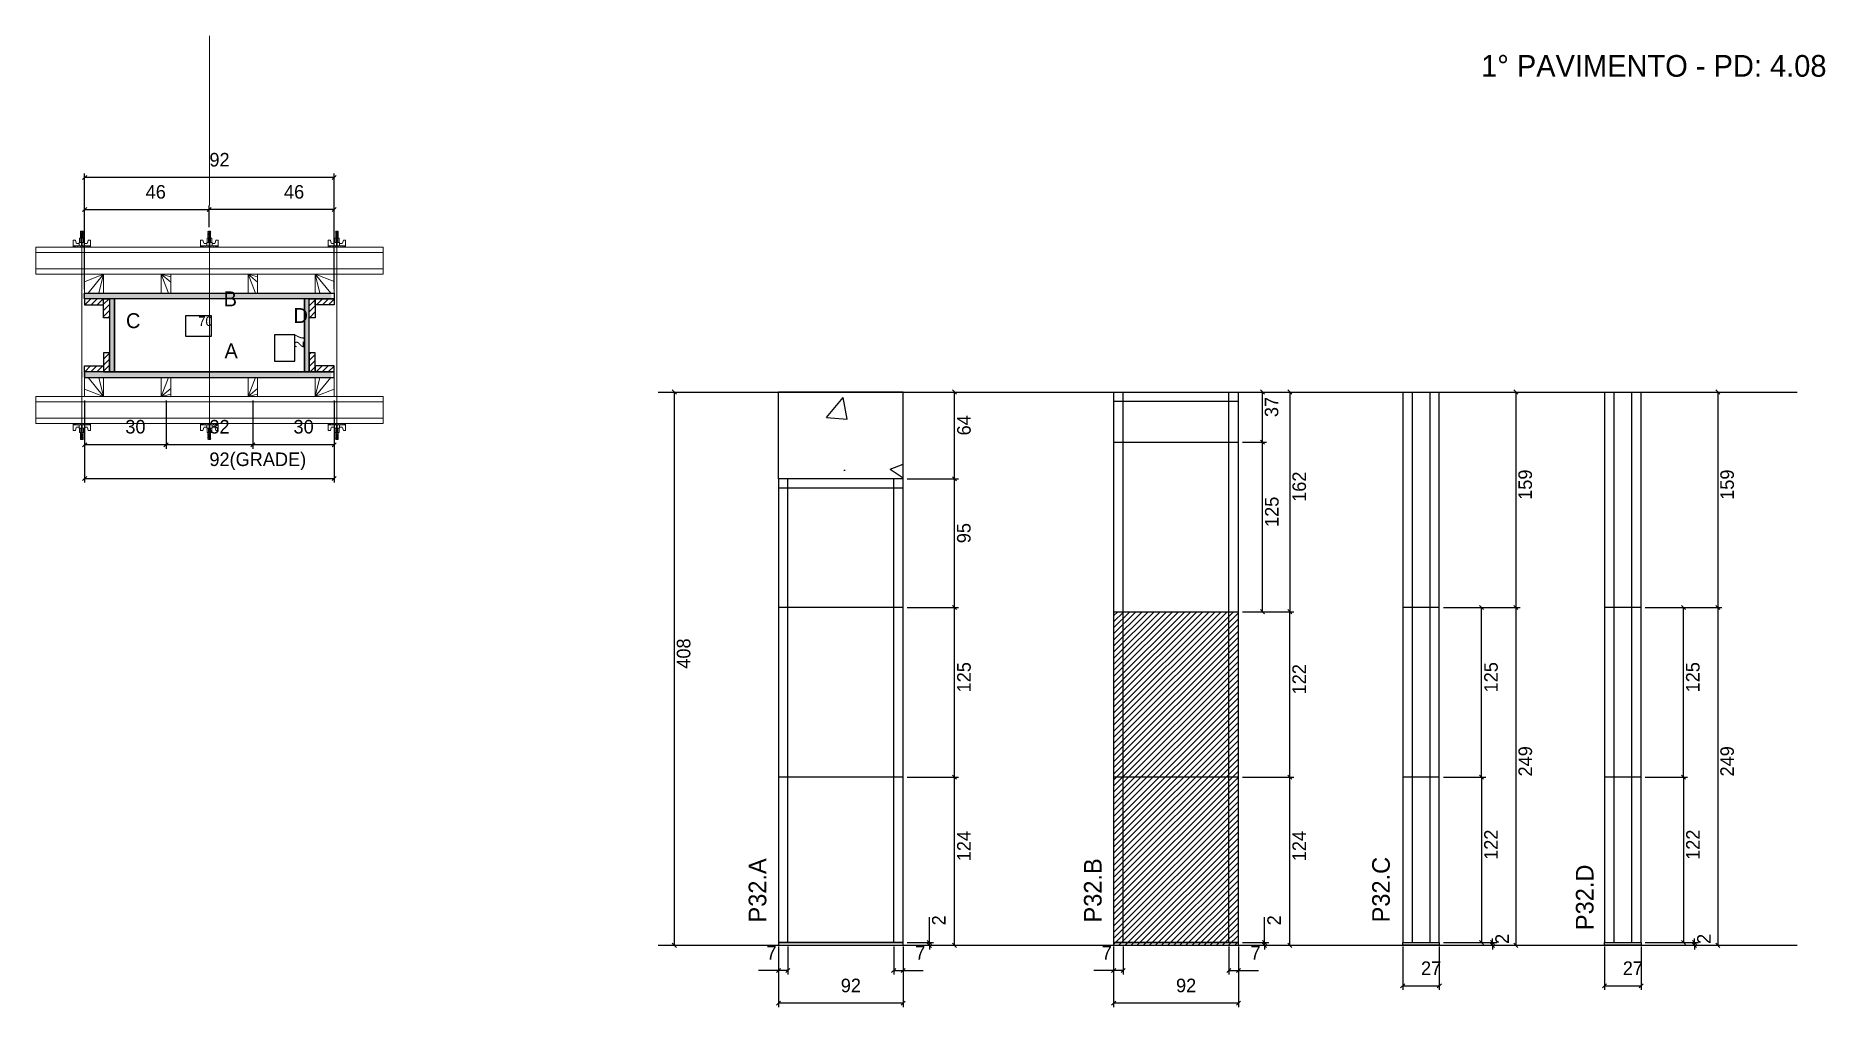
# Model space of a CAD drawing. Header units: metres. Extents: x 6270 to 7590, y 5169 to 5885.
import ezdxf

# ---------------------------------------------------------------- set-up
doc = ezdxf.new("R2010")
doc.units = ezdxf.units.M
for name, color, linetype in [('CHAPA', 7, 'Continuous'), ('COTA', 7, 'Continuous'), ('Hachura', 7, 'Continuous'), ('Madeira', 7, 'Continuous'), ('NOMENCLATURA', 7, 'Continuous'), ('Nível', 7, 'Continuous'), ('Painéis', 7, 'Continuous'), ('Perfil Metálico', 7, 'Continuous'), ('SARR_2.2x7', 7, 'Continuous'), ('SARRAFO', 7, 'Continuous'), ('Texto Seção', 7, 'Continuous'), ('TEXTO_GERAL', 7, 'Continuous')]:
    doc.layers.add(name, color=color, linetype=linetype)

msp = doc.modelspace()

# ---------------------------------------------------------------- hatches: boundary and pattern name
at = {"layer": 'COTA'}
h = msp.add_hatch(dxfattribs=at)
h.set_pattern_fill('AR-CONC')
h.paths.add_polyline_path([(6817.7, 5558.4), (6909.7, 5558.4), (6909.7, 5622.4), (6817.7, 5622.4), (6817.7, 5558.4)])
at = {"layer": 'Hachura'}
h = msp.add_hatch(color=7, dxfattribs=at)
h.dxf.hatch_style = 1
h.paths.add_polyline_path([(6304.2, 5691.2), (6304.2, 5695.2), (6488.2, 5695.2), (6488.2, 5691.2), (6304.2, 5691.2)])
h = msp.add_hatch(dxfattribs=at)
h.set_pattern_fill('ANSI31')
h.paths.add_polyline_path([(6320.2, 5691.2), (6320.2, 5686.8), (6306.2, 5686.8), (6306.2, 5691.2), (6320.2, 5691.2)])
h = msp.add_hatch(dxfattribs=at)
h.set_pattern_fill('ANSI31')
h.paths.add_polyline_path([(6324.6, 5691.2), (6320.2, 5691.2), (6320.2, 5677.2), (6324.6, 5677.2), (6324.6, 5691.2)])
h = msp.add_hatch(color=7, dxfattribs=at)
h.dxf.hatch_style = 1
h.paths.add_polyline_path([(6328.2, 5691.2), (6324.6, 5691.2), (6324.6, 5637.2), (6328.2, 5637.2), (6328.2, 5691.2)])
h = msp.add_hatch(color=7, dxfattribs=at)
h.dxf.hatch_style = 1
h.paths.add_polyline_path([(6328.2, 5691.2), (6324.6, 5691.2), (6324.6, 5637.2), (6328.2, 5637.2), (6328.2, 5691.2)])
h = msp.add_hatch(color=7, dxfattribs=at)
h.dxf.hatch_style = 1
h.paths.add_polyline_path([(6471.8, 5691.2), (6468.2, 5691.2), (6468.2, 5637.2), (6471.8, 5637.2), (6471.8, 5691.2)])
h = msp.add_hatch(color=7, dxfattribs=at)
h.dxf.hatch_style = 1
h.paths.add_polyline_path([(6471.8, 5691.2), (6468.2, 5691.2), (6468.2, 5637.2), (6471.8, 5637.2), (6471.8, 5691.2)])
h = msp.add_hatch(dxfattribs=at)
h.set_pattern_fill('ANSI31')
h.paths.add_polyline_path([(6476.2, 5691.2), (6471.8, 5691.2), (6471.8, 5677.2), (6476.2, 5677.2), (6476.2, 5691.2)])
h = msp.add_hatch(dxfattribs=at)
h.set_pattern_fill('ANSI31')
h.paths.add_polyline_path([(6476.2, 5691.2), (6476.2, 5686.8), (6490.2, 5686.8), (6490.2, 5691.2), (6476.2, 5691.2)])
h = msp.add_hatch(dxfattribs=at)
h.set_pattern_fill('ANSI31')
h.paths.add_polyline_path([(6324.6, 5637.2), (6320.2, 5637.2), (6320.2, 5651.2), (6324.6, 5651.2), (6324.6, 5637.2)])
h = msp.add_hatch(dxfattribs=at)
h.set_pattern_fill('ANSI31')
h.paths.add_polyline_path([(6476.2, 5637.2), (6471.8, 5637.2), (6471.8, 5651.2), (6476.2, 5651.2), (6476.2, 5637.2)])
h = msp.add_hatch(color=7, dxfattribs=at)
h.dxf.hatch_style = 1
h.paths.add_polyline_path([(6304.2, 5637.2), (6304.2, 5633.2), (6488.2, 5633.2), (6488.2, 5637.2), (6304.2, 5637.2)])
h = msp.add_hatch(dxfattribs=at)
h.set_pattern_fill('ANSI31')
h.paths.add_polyline_path([(6320.2, 5637.2), (6320.2, 5641.6), (6306.2, 5641.6), (6306.2, 5637.2), (6320.2, 5637.2)])
h = msp.add_hatch(dxfattribs=at)
h.set_pattern_fill('ANSI31')
h.paths.add_polyline_path([(6476.2, 5637.2), (6476.2, 5641.6), (6490.2, 5641.6), (6490.2, 5637.2), (6476.2, 5637.2)])
h = msp.add_hatch(dxfattribs=at)
h.set_pattern_fill('ANSI31')
h.paths.add_polyline_path([(7156.9, 5214.4), (7156.9, 5460.4), (7064.9, 5460.4), (7064.9, 5214.4), (7156.9, 5214.4), (7156.9, 5214.4)])

# ---------------------------------------------------------------- linework, layer by layer
at = {"layer": 'CHAPA', "color": 1, "lineweight": 25}
for points in [[(6306.2, 5691.2), (6306.2, 5695.2), (6490.2, 5695.2), (6490.2, 5691.2)], [(6306.2, 5691.2), (6306.2, 5695.2), (6490.2, 5695.2), (6490.2, 5691.2)], [(6328.2, 5691.2), (6324.6, 5691.2), (6324.6, 5637.2), (6328.2, 5637.2)], [(6328.2, 5691.2), (6324.6, 5691.2), (6324.6, 5637.2), (6328.2, 5637.2)], [(6471.8, 5691.2), (6468.2, 5691.2), (6468.2, 5637.2), (6471.8, 5637.2)], [(6471.8, 5691.2), (6468.2, 5691.2), (6468.2, 5637.2), (6471.8, 5637.2)], [(6306.2, 5637.2), (6306.2, 5633.2), (6490.2, 5633.2), (6490.2, 5637.2)], [(6306.2, 5637.2), (6306.2, 5633.2), (6490.2, 5633.2), (6490.2, 5637.2)]]:
    msp.add_lwpolyline(points, close=True, dxfattribs=at)
at = {"layer": 'COTA', "color": 0, "lineweight": 25}
for p, q in [((6307.7, 5782.1), (6304.7, 5779.1)), ((6488.7, 5779.1), (6491.7, 5782.1)), ((6307.7, 5758.4), (6304.7, 5755.4)), ((6399.6, 5758.4), (6396.6, 5755.4)), ((6396.6, 5755.4), (6399.6, 5758.4)), ((6488.7, 5755.4), (6491.7, 5758.4)), ((6742.5, 5620.9), (6739.5, 5623.9)), ((6949.1, 5620.9), (6946.1, 5623.9)), ((7176.1, 5620.9), (7173.1, 5623.9)), ((7196.3, 5620.9), (7193.3, 5623.9)), ((7363, 5620.9), (7360, 5623.9)), ((7511.8, 5620.9), (7508.8, 5623.9)), ((6307.7, 5585), (6304.7, 5582)), ((6367.7, 5585), (6364.7, 5582)), ((6364.7, 5582), (6367.7, 5585)), ((6431.7, 5585), (6428.7, 5582)), ((6428.7, 5582), (6431.7, 5585)), ((6488.7, 5582), (6491.7, 5585)), ((7176.1, 5583.9), (7173.1, 5586.9)), ((7173.1, 5586.9), (7176.1, 5583.9)), ((6307.7, 5560.1), (6304.7, 5557.1)), ((6488.7, 5557.1), (6491.7, 5560.1)), ((6946.1, 5559.9), (6949.1, 5556.9)), ((6949.1, 5556.9), (6946.1, 5559.9)), ((6949.1, 5461.9), (6946.1, 5464.9)), ((6946.1, 5464.9), (6949.1, 5461.9)), ((7337.7, 5461.9), (7334.7, 5464.9)), ((7360, 5464.9), (7363, 5461.9)), ((7363, 5461.9), (7360, 5464.9)), ((7486.5, 5461.9), (7483.5, 5464.9)), ((7508.8, 5464.9), (7511.8, 5461.9)), ((7511.8, 5461.9), (7508.8, 5464.9)), ((7173.1, 5461.9), (7176.1, 5458.9)), ((7196.3, 5458.9), (7193.3, 5461.9)), ((7193.3, 5461.9), (7196.3, 5458.9)), ((6949.1, 5336.9), (6946.1, 5339.9)), ((6946.1, 5339.9), (6949.1, 5336.9)), ((7196.3, 5336.9), (7193.3, 5339.9)), ((7193.3, 5339.9), (7196.3, 5336.9)), ((7337.7, 5336.9), (7334.7, 5339.9)), ((7334.7, 5339.9), (7337.7, 5336.9)), ((7486.5, 5336.9), (7483.5, 5339.9)), ((7483.5, 5339.9), (7486.5, 5336.9)), ((6739.5, 5215.9), (6742.5, 5212.9)), ((6927.5, 5217.9), (6930.5, 5214.9)), ((6930.5, 5212.9), (6927.5, 5215.9)), ((6946.1, 5215.9), (6949.1, 5212.9)), ((7174.7, 5217.9), (7177.7, 5214.9)), ((7177.7, 5212.9), (7174.7, 5215.9)), ((7193.3, 5215.9), (7196.3, 5212.9)), ((7334.7, 5217.9), (7337.7, 5214.9)), ((7342.8, 5217.9), (7345.8, 5214.9)), ((7345.8, 5212.9), (7342.8, 5215.9)), ((7360, 5215.9), (7363, 5212.9)), ((7483.5, 5217.9), (7486.5, 5214.9)), ((7491.6, 5217.9), (7494.6, 5214.9)), ((7494.6, 5212.9), (7491.6, 5215.9)), ((7508.8, 5215.9), (7511.8, 5212.9)), ((6819.2, 5197.3), (6816.2, 5194.3)), ((6823.2, 5194.3), (6826.2, 5197.3)), ((6904.2, 5197.3), (6901.2, 5194.3)), ((6908.2, 5194.3), (6911.2, 5197.3)), ((7066.4, 5197.3), (7063.4, 5194.3)), ((7070.4, 5194.3), (7073.4, 5197.3)), ((7151.4, 5197.3), (7148.4, 5194.3)), ((7155.4, 5194.3), (7158.4, 5197.3)), ((7279.5, 5186), (7276.5, 5183)), ((7303.5, 5183), (7306.5, 5186)), ((7428.3, 5186), (7425.3, 5183)), ((7452.3, 5183), (7455.3, 5186)), ((6819.2, 5173.2), (6816.2, 5170.2)), ((6908.2, 5170.2), (6911.2, 5173.2)), ((7066.4, 5173.2), (7063.4, 5170.2)), ((7155.4, 5170.2), (7158.4, 5173.2))]:
    msp.add_line(p, q, dxfattribs=at)
at = {"layer": 'COTA', "color": 241, "lineweight": 25}
for p, q in [((6306.2, 5698.2), (6306.2, 5783.6)), ((6490.2, 5780.6), (6306.2, 5780.6)), ((6490.2, 5698.2), (6490.2, 5783.6)), ((6306.2, 5732.2), (6306.2, 5759.9)), ((6306.2, 5756.9), (6398.1, 5756.9)), ((6398.1, 5744), (6398.1, 5759.9)), ((6398.1, 5744), (6398.1, 5759.9)), ((6490.2, 5756.9), (6398.1, 5756.9)), ((6490.2, 5732.2), (6490.2, 5759.9)), ((6909.7, 5622.4), (6817.7, 5622.4)), ((6817.7, 5558.4), (6817.7, 5622.4)), ((6909.7, 5558.4), (6909.7, 5622.4)), ((6306.2, 5616.2), (6306.2, 5555.6)), ((6306.2, 5616.2), (6306.2, 5580.5)), ((6366.2, 5616.2), (6366.2, 5580.5)), ((6366.2, 5616.2), (6366.2, 5580.5)), ((6430.2, 5616.2), (6430.2, 5580.5)), ((6430.2, 5616.2), (6430.2, 5580.5)), ((6490.2, 5616.2), (6490.2, 5555.6)), ((6490.2, 5616.2), (6490.2, 5580.5)), ((6366.2, 5583.5), (6306.2, 5583.5)), ((6430.2, 5583.5), (6366.2, 5583.5)), ((6490.2, 5583.5), (6430.2, 5583.5)), ((6306.2, 5558.6), (6490.2, 5558.6))]:
    msp.add_line(p, q, dxfattribs=at)
at = {"layer": 'COTA', "color": 180, "lineweight": 25}
for p, q in [((6399.8, 5678.6), (6380.5, 5678.6)), ((6380.5, 5678.6), (6380.5, 5663.6)), ((6399.8, 5663.6), (6399.8, 5678.6)), ((6380.5, 5663.6), (6399.8, 5663.6)), ((6461.2, 5664.6), (6446.2, 5664.6)), ((6446.2, 5664.6), (6446.2, 5645.2)), ((6461.2, 5645.2), (6461.2, 5664.6)), ((6446.2, 5645.2), (6461.2, 5645.2))]:
    msp.add_line(p, q, dxfattribs=at)
at = {"layer": 'COTA', "color": 4, "lineweight": 25}
for p, q in [((6732.1, 5622.4), (6744, 5622.4)), ((6741, 5214.4), (6741, 5622.4)), ((6912.7, 5622.4), (6950.6, 5622.4)), ((6947.6, 5558.4), (6947.6, 5622.4)), ((7159.9, 5622.4), (7177.6, 5622.4)), ((7159.9, 5622.4), (7197.8, 5622.4)), ((7174.6, 5585.4), (7174.6, 5622.4)), ((7194.8, 5622.4), (7194.8, 5460.4)), ((7308, 5622.4), (7364.5, 5622.4)), ((7361.5, 5622.4), (7361.5, 5463.4)), ((7456.8, 5622.4), (7513.3, 5622.4)), ((7510.3, 5622.4), (7510.3, 5463.4)), ((7159.9, 5585.4), (7177.6, 5585.4)), ((7159.9, 5585.4), (7177.6, 5585.4)), ((7174.6, 5460.4), (7174.6, 5585.4)), ((6912.7, 5558.4), (6950.6, 5558.4)), ((6912.7, 5558.4), (6950.6, 5558.4)), ((6947.6, 5463.4), (6947.6, 5558.4)), ((6912.7, 5463.4), (6950.6, 5463.4)), ((6912.7, 5463.4), (6950.6, 5463.4)), ((6947.6, 5338.4), (6947.6, 5463.4)), ((7308, 5463.4), (7364.5, 5463.4)), ((7308, 5463.4), (7339.2, 5463.4)), ((7308, 5463.4), (7364.5, 5463.4)), ((7336.2, 5338.4), (7336.2, 5463.4)), ((7361.5, 5463.4), (7361.5, 5214.4)), ((7456.8, 5463.4), (7513.3, 5463.4)), ((7456.8, 5463.4), (7488, 5463.4)), ((7456.8, 5463.4), (7513.3, 5463.4)), ((7485, 5338.4), (7485, 5463.4)), ((7510.3, 5463.4), (7510.3, 5214.4)), ((7159.9, 5460.4), (7177.6, 5460.4)), ((7159.9, 5460.4), (7197.8, 5460.4)), ((7159.9, 5460.4), (7197.8, 5460.4)), ((7194.8, 5338.4), (7194.8, 5460.4)), ((6912.7, 5338.4), (6950.6, 5338.4)), ((6912.7, 5338.4), (6950.6, 5338.4)), ((6947.6, 5214.4), (6947.6, 5338.4)), ((7159.9, 5338.4), (7197.8, 5338.4)), ((7159.9, 5338.4), (7197.8, 5338.4)), ((7194.8, 5214.4), (7194.8, 5338.4)), ((7308, 5338.4), (7339.2, 5338.4)), ((7308, 5338.4), (7339.2, 5338.4)), ((7336.2, 5338.4), (7336.2, 5216.4)), ((7456.8, 5338.4), (7488, 5338.4)), ((7456.8, 5338.4), (7488, 5338.4)), ((7485, 5338.4), (7485, 5216.4)), ((6929, 5216.4), (6929, 5235.2)), ((7176.2, 5216.4), (7176.2, 5235.2)), ((6732.1, 5214.4), (6744, 5214.4)), ((6817.7, 5213.4), (6817.7, 5168.7)), ((6824.7, 5213.4), (6824.7, 5192.8)), ((6902.7, 5213.4), (6902.7, 5192.8)), ((6909.7, 5213.4), (6909.7, 5168.7)), ((6912.7, 5216.4), (6932, 5216.4)), ((6912.7, 5214.4), (6932, 5214.4)), ((6912.7, 5214.4), (6950.6, 5214.4)), ((6929, 5214.4), (6929, 5216.4)), ((6929, 5214.4), (6929, 5211.4)), ((7064.9, 5213.4), (7064.9, 5168.7)), ((7071.9, 5213.4), (7071.9, 5192.8)), ((7149.9, 5213.4), (7149.9, 5192.8)), ((7156.9, 5213.4), (7156.9, 5168.7)), ((7159.9, 5216.4), (7179.2, 5216.4)), ((7159.9, 5214.4), (7179.2, 5214.4)), ((7159.9, 5214.4), (7197.8, 5214.4)), ((7176.2, 5214.4), (7176.2, 5216.4)), ((7176.2, 5214.4), (7176.2, 5211.4)), ((7278, 5213.4), (7278, 5181.5)), ((7305, 5213.4), (7305, 5181.5)), ((7308, 5216.4), (7347.3, 5216.4)), ((7308, 5216.4), (7339.2, 5216.4)), ((7308, 5214.4), (7347.3, 5214.4)), ((7308, 5214.4), (7364.5, 5214.4)), ((7344.3, 5216.4), (7344.3, 5219.4)), ((7344.3, 5214.4), (7344.3, 5216.4)), ((7344.3, 5214.4), (7344.3, 5211.4)), ((7426.8, 5213.4), (7426.8, 5181.5)), ((7453.8, 5213.4), (7453.8, 5181.5)), ((7456.8, 5216.4), (7496.1, 5216.4)), ((7456.8, 5216.4), (7488, 5216.4)), ((7456.8, 5214.4), (7496.1, 5214.4)), ((7456.8, 5214.4), (7513.3, 5214.4)), ((7493.1, 5216.4), (7493.1, 5219.4)), ((7493.1, 5214.4), (7493.1, 5216.4)), ((7493.1, 5214.4), (7493.1, 5211.4)), ((6817.7, 5211.4), (6817.7, 5192.8)), ((6909.7, 5211.4), (6909.7, 5192.8)), ((7064.9, 5211.4), (7064.9, 5192.8)), ((7156.9, 5211.4), (7156.9, 5192.8)), ((6817.7, 5195.8), (6803, 5195.8)), ((6824.7, 5195.8), (6817.7, 5195.8)), ((6902.7, 5195.8), (6909.7, 5195.8)), ((6909.7, 5195.8), (6924.5, 5195.8)), ((7064.9, 5195.8), (7050.2, 5195.8)), ((7071.9, 5195.8), (7064.9, 5195.8)), ((7149.9, 5195.8), (7156.9, 5195.8)), ((7156.9, 5195.8), (7171.7, 5195.8)), ((7278, 5184.5), (7305, 5184.5)), ((7426.8, 5184.5), (7453.8, 5184.5)), ((6909.7, 5171.7), (6817.7, 5171.7)), ((7156.9, 5171.7), (7064.9, 5171.7))]:
    msp.add_line(p, q, dxfattribs=at)
at = {"layer": 'Hachura', "color": 0, "lineweight": 9}
for p, q in [((6305.2, 5738.9), (6303, 5740)), ((6303.1, 5740.7), (6303.5, 5741)), ((6303.1, 5740.3), (6303.1, 5740.7)), ((6305.1, 5740.7), (6303.1, 5740.7)), ((6303.1, 5740.3), (6305.1, 5739.4)), ((6303.1, 5740.3), (6305.1, 5739.4)), ((6303.1, 5740.2), (6305.2, 5739.2)), ((6303.1, 5739.2), (6303.1, 5739.8)), ((6305.1, 5738.8), (6303.1, 5739.8)), ((6303.5, 5741), (6304.8, 5741)), ((6305.1, 5740), (6303.8, 5740.7)), ((6305.2, 5740.1), (6304, 5740.7)), ((6304.6, 5740.7), (6305.2, 5740.3)), ((6305.1, 5740.7), (6304.8, 5741)), ((6304.8, 5740.7), (6305.1, 5740.5)), ((6305.1, 5740), (6305.1, 5739.4)), ((6399.2, 5738.9), (6397, 5740)), ((6397.1, 5740.7), (6397.5, 5741)), ((6397.1, 5740.3), (6397.1, 5740.7)), ((6399.1, 5740.7), (6397.1, 5740.7)), ((6397.1, 5740.3), (6399.1, 5739.4)), ((6397.1, 5740.3), (6399.1, 5739.4)), ((6397.1, 5740.2), (6399.2, 5739.2)), ((6397.1, 5739.2), (6397.1, 5739.8)), ((6399.1, 5738.8), (6397.1, 5739.8)), ((6397.5, 5741), (6398.8, 5741)), ((6399.1, 5740), (6397.8, 5740.7)), ((6399.2, 5740.1), (6398, 5740.7)), ((6398.6, 5740.7), (6399.2, 5740.3)), ((6399.1, 5740.7), (6398.8, 5741)), ((6398.8, 5740.7), (6399.1, 5740.5)), ((6399.1, 5740), (6399.1, 5739.4)), ((6491.8, 5740.7), (6491.1, 5740.3)), ((6493.3, 5740.2), (6491.1, 5739.2)), ((6491.2, 5740.1), (6492.3, 5740.7)), ((6491.2, 5738.9), (6493.3, 5740)), ((6491.3, 5740.7), (6491.6, 5741)), ((6491.5, 5740.7), (6491.3, 5740.5)), ((6491.3, 5740), (6492.6, 5740.7)), ((6491.3, 5740.7), (6493.2, 5740.7)), ((6493.2, 5740.3), (6491.3, 5739.4)), ((6493.2, 5740.3), (6491.3, 5739.4)), ((6491.3, 5740), (6491.3, 5739.4)), ((6491.3, 5738.8), (6493.2, 5739.8)), ((6492.9, 5741), (6491.6, 5741)), ((6493.2, 5740.7), (6492.9, 5741)), ((6493.2, 5740.3), (6493.2, 5740.7)), ((6493.2, 5739.2), (6493.2, 5739.8)), ((6297.7, 5729.2), (6297.7, 5734.3)), ((6297.7, 5734.3), (6299.4, 5734.3)), ((6297.7, 5730.1), (6310.6, 5730.1)), ((6297.7, 5730.1), (6302.9, 5730.1)), ((6310.6, 5729.2), (6297.7, 5729.2)), ((6297.9, 5730.1), (6297.9, 5729.2)), ((6298.1, 5730.1), (6298.1, 5729.2)), ((6298.4, 5730.1), (6298.4, 5729.2)), ((6298.9, 5730.1), (6298.9, 5729.2)), ((6299.4, 5734.3), (6300, 5732.1)), ((6299.7, 5730.1), (6299.7, 5729.2)), ((6300.3, 5731.9), (6302.2, 5731.9)), ((6301.1, 5730.1), (6301.1, 5729.2)), ((6309.7, 5729.2), (6301.9, 5729.2)), ((6302.2, 5732.7), (6306.1, 5732.7)), ((6302.2, 5730.1), (6302.2, 5732.7)), ((6304.2, 5730.1), (6302.2, 5730.1)), ((6305.9, 5735.9), (6302.5, 5735.9)), ((6302.5, 5735.9), (6302.5, 5732.7)), ((6305.9, 5735.8), (6302.5, 5735.8)), ((6302.9, 5730.1), (6303.5, 5730.1)), ((6305.2, 5737.8), (6303, 5738.8)), ((6305.2, 5736.6), (6303, 5737.7)), ((6304.3, 5735.9), (6303, 5736.5)), ((6303.1, 5739.2), (6305.1, 5738.2)), ((6303.1, 5739.1), (6305.2, 5738)), ((6303.1, 5738), (6303.1, 5738.7)), ((6305.1, 5737.7), (6303.1, 5738.7)), ((6303.1, 5738.4), (6303.1, 5738.7)), ((6303.1, 5738), (6305.1, 5737)), ((6303.1, 5737.9), (6305.2, 5736.8)), ((6303.1, 5736.9), (6303.1, 5737.5)), ((6305.1, 5736.5), (6303.1, 5737.5)), ((6303.1, 5736.9), (6305.1, 5735.9)), ((6304, 5735.9), (6303.1, 5736.3)), ((6303.1, 5735.9), (6303.1, 5736.3)), ((6303.2, 5729.8), (6303.2, 5730)), ((6303.2, 5729.3), (6303.2, 5729.8)), ((6303.5, 5735.9), (6303.5, 5732.7)), ((6303.9, 5730.1), (6303.9, 5732.1)), ((6304.2, 5730.1), (6304.2, 5729.2)), ((6304.4, 5732.1), (6304.4, 5730.1)), ((6305.1, 5738.2), (6305.1, 5738.8)), ((6305.1, 5737.5), (6305.1, 5737.7)), ((6305.1, 5737.5), (6305.1, 5737)), ((6305.1, 5736.5), (6305.1, 5735.9)), ((6305.1, 5735.9), (6305.1, 5732.7)), ((6305.2, 5730), (6305.2, 5729.5)), ((6305.9, 5732.7), (6305.9, 5735.9)), ((6306.1, 5732.7), (6305.9, 5732.7)), ((6306.1, 5732.7), (6305.9, 5732.7)), ((6306.1, 5732.7), (6306.1, 5730.1)), ((6308.1, 5731.9), (6306.1, 5731.9)), ((6307.2, 5730.1), (6307.2, 5729.2)), ((6308.9, 5734.3), (6308.4, 5732.1)), ((6308.6, 5730.1), (6308.6, 5729.2)), ((6310.6, 5734.3), (6308.9, 5734.3)), ((6309.5, 5730.1), (6309.5, 5729.2)), ((6309.9, 5730.1), (6309.9, 5729.2)), ((6310.3, 5730.1), (6310.3, 5729.2)), ((6310.5, 5730.1), (6310.5, 5729.2)), ((6310.6, 5730.1), (6310.6, 5734.3)), ((6310.6, 5730.1), (6310.6, 5729.2)), ((6391.7, 5729.2), (6391.7, 5734.3)), ((6391.7, 5734.3), (6393.4, 5734.3)), ((6391.7, 5730.1), (6404.6, 5730.1)), ((6391.7, 5730.1), (6396.9, 5730.1)), ((6404.6, 5729.2), (6391.7, 5729.2)), ((6391.9, 5730.1), (6391.9, 5729.2)), ((6392.1, 5730.1), (6392.1, 5729.2)), ((6392.4, 5730.1), (6392.4, 5729.2)), ((6392.9, 5730.1), (6392.9, 5729.2)), ((6393.4, 5734.3), (6394, 5732.1)), ((6393.7, 5730.1), (6393.7, 5729.2)), ((6394.3, 5731.9), (6396.2, 5731.9)), ((6395.1, 5730.1), (6395.1, 5729.2)), ((6403.7, 5729.2), (6395.9, 5729.2)), ((6396.2, 5732.7), (6400.1, 5732.7)), ((6396.2, 5730.1), (6396.2, 5732.7)), ((6398.2, 5730.1), (6396.2, 5730.1)), ((6399.9, 5735.9), (6396.5, 5735.9)), ((6396.5, 5735.9), (6396.5, 5732.7)), ((6399.9, 5735.8), (6396.5, 5735.8)), ((6396.9, 5730.1), (6397.5, 5730.1)), ((6399.2, 5737.8), (6397, 5738.8)), ((6399.2, 5736.6), (6397, 5737.7)), ((6398.3, 5735.9), (6397, 5736.5)), ((6397.1, 5739.2), (6399.1, 5738.2)), ((6397.1, 5739.1), (6399.2, 5738)), ((6397.1, 5738), (6397.1, 5738.7)), ((6399.1, 5737.7), (6397.1, 5738.7)), ((6397.1, 5738.4), (6397.1, 5738.7)), ((6397.1, 5738), (6399.1, 5737)), ((6397.1, 5737.9), (6399.2, 5736.8)), ((6397.1, 5736.9), (6397.1, 5737.5)), ((6399.1, 5736.5), (6397.1, 5737.5)), ((6397.1, 5736.9), (6399.1, 5735.9)), ((6398, 5735.9), (6397.1, 5736.3)), ((6397.1, 5735.9), (6397.1, 5736.3)), ((6397.2, 5729.8), (6397.2, 5730)), ((6397.2, 5729.3), (6397.2, 5729.8)), ((6397.5, 5735.9), (6397.5, 5732.7)), ((6397.9, 5730.1), (6397.9, 5732.1)), ((6398.2, 5730.1), (6398.2, 5729.2)), ((6398.4, 5732.1), (6398.4, 5730.1)), ((6399.1, 5738.2), (6399.1, 5738.8)), ((6399.1, 5737.5), (6399.1, 5737.7)), ((6399.1, 5737.5), (6399.1, 5737)), ((6399.1, 5736.5), (6399.1, 5735.9)), ((6399.1, 5735.9), (6399.1, 5732.7)), ((6399.2, 5730), (6399.2, 5729.5)), ((6399.9, 5732.7), (6399.9, 5735.9)), ((6400.1, 5732.7), (6399.9, 5732.7)), ((6400.1, 5732.7), (6399.9, 5732.7)), ((6400.1, 5732.7), (6400.1, 5730.1)), ((6402.1, 5731.9), (6400.1, 5731.9)), ((6401.2, 5730.1), (6401.2, 5729.2)), ((6402.9, 5734.3), (6402.4, 5732.1)), ((6402.6, 5730.1), (6402.6, 5729.2)), ((6404.6, 5734.3), (6402.9, 5734.3)), ((6403.5, 5730.1), (6403.5, 5729.2)), ((6403.9, 5730.1), (6403.9, 5729.2)), ((6404.3, 5730.1), (6404.3, 5729.2)), ((6404.5, 5730.1), (6404.5, 5729.2)), ((6404.6, 5730.1), (6404.6, 5734.3)), ((6404.6, 5730.1), (6404.6, 5729.2)), ((6485.7, 5730.1), (6485.7, 5734.3)), ((6485.7, 5734.3), (6487.4, 5734.3)), ((6498.6, 5730.1), (6485.7, 5730.1)), ((6485.7, 5730.1), (6485.7, 5729.2)), ((6485.7, 5729.2), (6498.6, 5729.2)), ((6485.9, 5730.1), (6485.9, 5729.2)), ((6486.1, 5730.1), (6486.1, 5729.2)), ((6486.4, 5730.1), (6486.4, 5729.2)), ((6486.7, 5729.2), (6494.5, 5729.2)), ((6486.9, 5730.1), (6486.9, 5729.2)), ((6487.4, 5734.3), (6488, 5732.1)), ((6487.7, 5730.1), (6487.7, 5729.2)), ((6488.3, 5731.9), (6490.2, 5731.9)), ((6489.2, 5730.1), (6489.2, 5729.2)), ((6494.1, 5732.7), (6490.2, 5732.7)), ((6490.2, 5732.7), (6490.2, 5730.1)), ((6490.2, 5732.7), (6490.5, 5732.7)), ((6490.2, 5732.7), (6490.5, 5732.7)), ((6490.5, 5735.9), (6493.9, 5735.9)), ((6490.5, 5732.7), (6490.5, 5735.9)), ((6490.5, 5735.8), (6493.9, 5735.8)), ((6493.3, 5739.1), (6491.1, 5738)), ((6493.3, 5737.9), (6491.1, 5736.8)), ((6491.2, 5737.8), (6493.3, 5738.8)), ((6491.2, 5736.6), (6493.3, 5737.7)), ((6491.2, 5730), (6491.2, 5729.5)), ((6493.2, 5739.2), (6491.3, 5738.2)), ((6491.3, 5738.2), (6491.3, 5738.8)), ((6491.3, 5737.7), (6493.2, 5738.7)), ((6493.2, 5738), (6491.3, 5737)), ((6491.3, 5737.5), (6491.3, 5737.7)), ((6491.3, 5737.5), (6491.3, 5737)), ((6491.3, 5736.5), (6493.2, 5737.5)), ((6493.2, 5736.9), (6491.3, 5735.9)), ((6491.3, 5736.5), (6491.3, 5735.9)), ((6491.3, 5735.9), (6491.3, 5732.7)), ((6492, 5732.1), (6492, 5730.1)), ((6492, 5735.9), (6493.3, 5736.5)), ((6492.2, 5730.1), (6494.1, 5730.1)), ((6492.2, 5730.1), (6492.2, 5729.2)), ((6492.3, 5735.9), (6493.2, 5736.3)), ((6492.5, 5730.1), (6492.5, 5732.1)), ((6492.8, 5735.9), (6492.8, 5732.7)), ((6493.5, 5730.1), (6492.8, 5730.1)), ((6493.1, 5729.8), (6493.1, 5730)), ((6493.1, 5729.3), (6493.1, 5729.8)), ((6493.2, 5738), (6493.2, 5738.7)), ((6493.2, 5738.4), (6493.2, 5738.7)), ((6493.2, 5736.9), (6493.2, 5737.5)), ((6493.2, 5735.9), (6493.2, 5736.3)), ((6498.6, 5730.1), (6493.5, 5730.1)), ((6493.9, 5735.9), (6493.9, 5732.7)), ((6494.1, 5730.1), (6494.1, 5732.7)), ((6496.1, 5731.9), (6494.1, 5731.9)), ((6495.2, 5730.1), (6495.2, 5729.2)), ((6497, 5734.3), (6496.4, 5732.1)), ((6496.6, 5730.1), (6496.6, 5729.2)), ((6498.6, 5734.3), (6497, 5734.3)), ((6497.5, 5730.1), (6497.5, 5729.2)), ((6497.9, 5730.1), (6497.9, 5729.2)), ((6498.3, 5730.1), (6498.3, 5729.2)), ((6498.5, 5730.1), (6498.5, 5729.2)), ((6498.6, 5729.2), (6498.6, 5734.3)), ((6310.6, 5599.2), (6297.7, 5599.2)), ((6297.7, 5599.2), (6297.7, 5594)), ((6297.7, 5598.3), (6310.6, 5598.3)), ((6297.7, 5598.3), (6302.9, 5598.3)), ((6297.9, 5598.3), (6297.9, 5599.2)), ((6298.1, 5598.3), (6298.1, 5599.2)), ((6298.4, 5598.3), (6298.4, 5599.2)), ((6298.9, 5598.3), (6298.9, 5599.2)), ((6299.4, 5594), (6300, 5596.2)), ((6299.7, 5598.3), (6299.7, 5599.2)), ((6300.3, 5596.5), (6302.2, 5596.5)), ((6301.1, 5598.3), (6301.1, 5599.2)), ((6309.7, 5599.2), (6301.9, 5599.2)), ((6304.2, 5598.3), (6302.2, 5598.3)), ((6302.2, 5598.3), (6302.2, 5595.7)), ((6302.2, 5595.7), (6306.1, 5595.7)), ((6302.5, 5592.5), (6302.5, 5595.7)), ((6302.9, 5598.3), (6303.5, 5598.3)), ((6303.2, 5599), (6303.2, 5598.6)), ((6303.2, 5598.6), (6303.2, 5598.4)), ((6303.5, 5592.5), (6303.5, 5595.7)), ((6303.9, 5598.3), (6303.9, 5596.3)), ((6304.2, 5598.3), (6304.2, 5599.2)), ((6304.4, 5596.3), (6304.4, 5598.3)), ((6305.1, 5592.5), (6305.1, 5595.7)), ((6305.2, 5598.4), (6305.2, 5598.8)), ((6305.9, 5595.7), (6305.9, 5592.5)), ((6306.1, 5595.7), (6305.9, 5595.7)), ((6306.1, 5595.7), (6305.9, 5595.7)), ((6306.1, 5595.7), (6306.1, 5598.3)), ((6308.1, 5596.5), (6306.1, 5596.5)), ((6307.2, 5598.3), (6307.2, 5599.2)), ((6308.9, 5594), (6308.4, 5596.2)), ((6308.6, 5598.3), (6308.6, 5599.2)), ((6309.5, 5598.3), (6309.5, 5599.2)), ((6309.9, 5598.3), (6309.9, 5599.2)), ((6310.3, 5598.3), (6310.3, 5599.2)), ((6310.5, 5598.3), (6310.5, 5599.2)), ((6310.6, 5598.3), (6310.6, 5599.2)), ((6310.6, 5598.3), (6310.6, 5594)), ((6404.6, 5599.2), (6391.7, 5599.2)), ((6391.7, 5599.2), (6391.7, 5594)), ((6391.7, 5598.3), (6404.6, 5598.3)), ((6391.7, 5598.3), (6396.9, 5598.3)), ((6391.9, 5598.3), (6391.9, 5599.2)), ((6392.1, 5598.3), (6392.1, 5599.2)), ((6392.4, 5598.3), (6392.4, 5599.2)), ((6392.9, 5598.3), (6392.9, 5599.2)), ((6393.4, 5594), (6394, 5596.2)), ((6393.7, 5598.3), (6393.7, 5599.2)), ((6394.3, 5596.5), (6396.2, 5596.5)), ((6395.1, 5598.3), (6395.1, 5599.2)), ((6403.7, 5599.2), (6395.9, 5599.2)), ((6398.2, 5598.3), (6396.2, 5598.3)), ((6396.2, 5598.3), (6396.2, 5595.7)), ((6396.2, 5595.7), (6400.1, 5595.7)), ((6396.5, 5592.5), (6396.5, 5595.7)), ((6396.9, 5598.3), (6397.5, 5598.3)), ((6397.2, 5599), (6397.2, 5598.6)), ((6397.2, 5598.6), (6397.2, 5598.4)), ((6397.5, 5592.5), (6397.5, 5595.7)), ((6397.9, 5598.3), (6397.9, 5596.3)), ((6398.2, 5598.3), (6398.2, 5599.2)), ((6398.4, 5596.3), (6398.4, 5598.3)), ((6399.1, 5592.5), (6399.1, 5595.7)), ((6399.2, 5598.4), (6399.2, 5598.8)), ((6399.9, 5595.7), (6399.9, 5592.5)), ((6400.1, 5595.7), (6399.9, 5595.7)), ((6400.1, 5595.7), (6399.9, 5595.7)), ((6400.1, 5595.7), (6400.1, 5598.3)), ((6402.1, 5596.5), (6400.1, 5596.5)), ((6401.2, 5598.3), (6401.2, 5599.2)), ((6402.9, 5594), (6402.4, 5596.2)), ((6402.6, 5598.3), (6402.6, 5599.2)), ((6403.5, 5598.3), (6403.5, 5599.2)), ((6403.9, 5598.3), (6403.9, 5599.2)), ((6404.3, 5598.3), (6404.3, 5599.2)), ((6404.5, 5598.3), (6404.5, 5599.2)), ((6404.6, 5598.3), (6404.6, 5599.2)), ((6404.6, 5598.3), (6404.6, 5594)), ((6485.7, 5599.2), (6498.6, 5599.2)), ((6485.7, 5598.3), (6485.7, 5599.2)), ((6498.6, 5598.3), (6485.7, 5598.3)), ((6485.7, 5598.3), (6485.7, 5594)), ((6485.9, 5598.3), (6485.9, 5599.2)), ((6486.1, 5598.3), (6486.1, 5599.2)), ((6486.4, 5598.3), (6486.4, 5599.2)), ((6486.7, 5599.2), (6494.5, 5599.2)), ((6486.9, 5598.3), (6486.9, 5599.2)), ((6487.4, 5594), (6488, 5596.2)), ((6487.7, 5598.3), (6487.7, 5599.2)), ((6488.3, 5596.5), (6490.2, 5596.5)), ((6489.2, 5598.3), (6489.2, 5599.2)), ((6490.2, 5595.7), (6490.2, 5598.3)), ((6494.1, 5595.7), (6490.2, 5595.7)), ((6490.2, 5595.7), (6490.5, 5595.7)), ((6490.2, 5595.7), (6490.5, 5595.7)), ((6490.5, 5595.7), (6490.5, 5592.5)), ((6491.2, 5598.4), (6491.2, 5598.8)), ((6491.3, 5592.5), (6491.3, 5595.7)), ((6492, 5596.3), (6492, 5598.3)), ((6492.2, 5598.3), (6492.2, 5599.2)), ((6492.2, 5598.3), (6494.1, 5598.3)), ((6492.5, 5598.3), (6492.5, 5596.3)), ((6493.5, 5598.3), (6492.8, 5598.3)), ((6492.8, 5592.5), (6492.8, 5595.7)), ((6493.1, 5599), (6493.1, 5598.6)), ((6493.1, 5598.6), (6493.1, 5598.4)), ((6498.6, 5598.3), (6493.5, 5598.3)), ((6493.9, 5592.5), (6493.9, 5595.7)), ((6494.1, 5598.3), (6494.1, 5595.7)), ((6496.1, 5596.5), (6494.1, 5596.5)), ((6495.2, 5598.3), (6495.2, 5599.2)), ((6497, 5594), (6496.4, 5596.2)), ((6496.6, 5598.3), (6496.6, 5599.2)), ((6497.5, 5598.3), (6497.5, 5599.2)), ((6497.9, 5598.3), (6497.9, 5599.2)), ((6498.3, 5598.3), (6498.3, 5599.2)), ((6498.5, 5598.3), (6498.5, 5599.2)), ((6498.6, 5599.2), (6498.6, 5594)), ((6297.7, 5594), (6299.4, 5594)), ((6305.9, 5592.5), (6302.5, 5592.5)), ((6305.9, 5592.5), (6302.5, 5592.5)), ((6304.3, 5592.5), (6303, 5591.8)), ((6305.2, 5591.7), (6303, 5590.7)), ((6305.2, 5590.6), (6303, 5589.5)), ((6305.2, 5589.4), (6303, 5588.4)), ((6303.1, 5591.5), (6305.1, 5592.5)), ((6304, 5592.5), (6303.1, 5592)), ((6303.1, 5592.5), (6303.1, 5592)), ((6305.1, 5591.8), (6303.1, 5590.9)), ((6303.1, 5591.5), (6303.1, 5590.9)), ((6303.1, 5590.4), (6305.2, 5591.5)), ((6303.1, 5590.3), (6305.1, 5591.3)), ((6305.1, 5590.7), (6303.1, 5589.7)), ((6303.1, 5589.3), (6305.2, 5590.4)), ((6303.1, 5590.3), (6303.1, 5589.7)), ((6303.1, 5589.2), (6305.1, 5590.1)), ((6303.1, 5589.9), (6303.1, 5589.7)), ((6305.1, 5589.5), (6303.1, 5588.5)), ((6303.1, 5589.2), (6303.1, 5588.5)), ((6303.1, 5588.1), (6305.2, 5589.2)), ((6303.1, 5588), (6305.1, 5589)), ((6303.1, 5588), (6305.1, 5589)), ((6303.1, 5588), (6303.1, 5587.7)), ((6303.1, 5587.7), (6303.5, 5587.4)), ((6305.1, 5587.7), (6303.1, 5587.7)), ((6303.5, 5587.4), (6304.8, 5587.4)), ((6305.1, 5588.3), (6303.8, 5587.7)), ((6305.2, 5588.3), (6304, 5587.7)), ((6304.6, 5587.7), (6305.2, 5588)), ((6304.8, 5587.7), (6305.1, 5587.8)), ((6305.1, 5587.7), (6304.8, 5587.4)), ((6305.1, 5591.8), (6305.1, 5592.5)), ((6305.1, 5590.9), (6305.1, 5591.3)), ((6305.1, 5590.9), (6305.1, 5590.7)), ((6305.1, 5590.1), (6305.1, 5589.5)), ((6305.1, 5588.3), (6305.1, 5589)), ((6310.6, 5594), (6308.9, 5594)), ((6391.7, 5594), (6393.4, 5594)), ((6399.9, 5592.5), (6396.5, 5592.5)), ((6399.9, 5592.5), (6396.5, 5592.5)), ((6398.3, 5592.5), (6397, 5591.8)), ((6399.2, 5591.7), (6397, 5590.7)), ((6399.2, 5590.6), (6397, 5589.5)), ((6399.2, 5589.4), (6397, 5588.4)), ((6397.1, 5591.5), (6399.1, 5592.5)), ((6398, 5592.5), (6397.1, 5592)), ((6397.1, 5592.5), (6397.1, 5592)), ((6399.1, 5591.8), (6397.1, 5590.9)), ((6397.1, 5591.5), (6397.1, 5590.9)), ((6397.1, 5590.4), (6399.2, 5591.5)), ((6397.1, 5590.3), (6399.1, 5591.3)), ((6399.1, 5590.7), (6397.1, 5589.7)), ((6397.1, 5589.3), (6399.2, 5590.4)), ((6397.1, 5590.3), (6397.1, 5589.7)), ((6397.1, 5589.2), (6399.1, 5590.1)), ((6397.1, 5589.9), (6397.1, 5589.7)), ((6399.1, 5589.5), (6397.1, 5588.5)), ((6397.1, 5589.2), (6397.1, 5588.5)), ((6397.1, 5588.1), (6399.2, 5589.2)), ((6397.1, 5588), (6399.1, 5589)), ((6397.1, 5588), (6399.1, 5589)), ((6397.1, 5588), (6397.1, 5587.7)), ((6397.1, 5587.7), (6397.5, 5587.4)), ((6399.1, 5587.7), (6397.1, 5587.7)), ((6397.5, 5587.4), (6398.8, 5587.4)), ((6399.1, 5588.3), (6397.8, 5587.7)), ((6399.2, 5588.3), (6398, 5587.7)), ((6398.6, 5587.7), (6399.2, 5588)), ((6398.8, 5587.7), (6399.1, 5587.8)), ((6399.1, 5587.7), (6398.8, 5587.4)), ((6399.1, 5591.8), (6399.1, 5592.5)), ((6399.1, 5590.9), (6399.1, 5591.3)), ((6399.1, 5590.9), (6399.1, 5590.7)), ((6399.1, 5590.1), (6399.1, 5589.5)), ((6399.1, 5588.3), (6399.1, 5589)), ((6404.6, 5594), (6402.9, 5594)), ((6485.7, 5594), (6487.4, 5594)), ((6490.5, 5592.5), (6493.9, 5592.5)), ((6490.5, 5592.5), (6493.9, 5592.5)), ((6493.3, 5590.4), (6491.1, 5591.5)), ((6493.3, 5589.3), (6491.1, 5590.4)), ((6493.3, 5588.1), (6491.1, 5589.2)), ((6491.8, 5587.7), (6491.1, 5588)), ((6491.2, 5591.7), (6493.3, 5590.7)), ((6491.2, 5590.6), (6493.3, 5589.5)), ((6491.2, 5589.4), (6493.3, 5588.4)), ((6491.2, 5588.3), (6492.3, 5587.7)), ((6491.3, 5591.8), (6491.3, 5592.5)), ((6493.2, 5591.5), (6491.3, 5592.5)), ((6491.3, 5591.8), (6493.2, 5590.9)), ((6491.3, 5590.9), (6491.3, 5591.3)), ((6493.2, 5590.3), (6491.3, 5591.3)), ((6491.3, 5590.9), (6491.3, 5590.7)), ((6491.3, 5590.7), (6493.2, 5589.7)), ((6491.3, 5590.1), (6491.3, 5589.5)), ((6493.2, 5589.2), (6491.3, 5590.1)), ((6491.3, 5589.5), (6493.2, 5588.5)), ((6493.2, 5588), (6491.3, 5589)), ((6491.3, 5588.3), (6491.3, 5589)), ((6493.2, 5588), (6491.3, 5589)), ((6491.3, 5588.3), (6492.6, 5587.7)), ((6491.5, 5587.7), (6491.3, 5587.8)), ((6491.3, 5587.7), (6491.6, 5587.4)), ((6491.3, 5587.7), (6493.2, 5587.7)), ((6492.9, 5587.4), (6491.6, 5587.4)), ((6492, 5592.5), (6493.3, 5591.8)), ((6492.3, 5592.5), (6493.2, 5592)), ((6493.2, 5587.7), (6492.9, 5587.4)), ((6493.2, 5592.5), (6493.2, 5592)), ((6493.2, 5591.5), (6493.2, 5590.9)), ((6493.2, 5590.3), (6493.2, 5589.7)), ((6493.2, 5589.9), (6493.2, 5589.7)), ((6493.2, 5589.2), (6493.2, 5588.5)), ((6493.2, 5588), (6493.2, 5587.7)), ((6498.6, 5594), (6497, 5594))]:
    msp.add_line(p, q, dxfattribs=at)
at = {"layer": 'Hachura', "color": 251, "lineweight": 9}
for p, q in [((6304.2, 5740), (6304.2, 5592.2)), ((6398.2, 5740), (6398.2, 5592.2)), ((6492.2, 5740), (6492.2, 5592.2))]:
    msp.add_line(p, q, dxfattribs=at)
at = {"layer": 'Madeira', "color": 126, "lineweight": 18}
for p, q in [((6320.2, 5709.2), (6306.2, 5703.7)), ((6320.2, 5709.2), (6308.7, 5695.2)), ((6320.2, 5709.2), (6316.7, 5695.2)), ((6362.7, 5709.2), (6369.7, 5703.4)), ((6362.7, 5709.2), (6369.7, 5707.4)), ((6362.7, 5709.2), (6368.1, 5695.2)), ((6426.7, 5709.2), (6433.7, 5703.4)), ((6426.7, 5709.2), (6433.7, 5707.4)), ((6426.7, 5709.2), (6432.1, 5695.2)), ((6476.2, 5709.2), (6487.7, 5695.2)), ((6476.2, 5709.2), (6479.7, 5695.2)), ((6476.2, 5709.2), (6490.2, 5703.8)), ((6320.2, 5619.2), (6306.2, 5624.6)), ((6320.2, 5619.2), (6308.7, 5633.2)), ((6320.2, 5619.2), (6316.7, 5633.2)), ((6362.7, 5619.2), (6368.1, 5633.2)), ((6362.7, 5619.2), (6369.7, 5624.9)), ((6362.7, 5619.2), (6369.7, 5620.9)), ((6426.7, 5619.2), (6432.1, 5633.2)), ((6426.7, 5619.2), (6433.7, 5624.9)), ((6426.7, 5619.2), (6433.7, 5620.9)), ((6476.2, 5619.2), (6487.7, 5633.2)), ((6476.2, 5619.2), (6479.7, 5633.2)), ((6476.2, 5619.2), (6490.2, 5624.6))]:
    msp.add_line(p, q, dxfattribs=at)
for points in [[(6306.2, 5709.2), (6306.2, 5695.2), (6490.2, 5695.2), (6490.2, 5709.2)], [(6320.2, 5709.2), (6320.2, 5695.2), (6306.2, 5695.2), (6306.2, 5709.2)], [(6362.7, 5709.2), (6369.7, 5709.2), (6369.7, 5695.2), (6362.7, 5695.2)], [(6426.7, 5709.2), (6433.7, 5709.2), (6433.7, 5695.2), (6426.7, 5695.2)], [(6476.2, 5709.2), (6476.2, 5695.2), (6490.2, 5695.2), (6490.2, 5709.2)], [(6306.2, 5619.2), (6306.2, 5633.2), (6490.2, 5633.2), (6490.2, 5619.2)], [(6320.2, 5619.2), (6320.2, 5633.2), (6306.2, 5633.2), (6306.2, 5619.2)], [(6362.7, 5619.2), (6369.7, 5619.2), (6369.7, 5633.2), (6362.7, 5633.2)], [(6426.7, 5619.2), (6433.7, 5619.2), (6433.7, 5633.2), (6426.7, 5633.2)], [(6476.2, 5619.2), (6476.2, 5633.2), (6490.2, 5633.2), (6490.2, 5619.2)]]:
    msp.add_lwpolyline(points, close=True, dxfattribs=at)
at = {"layer": 'Nível', "color": 4, "lineweight": 25}
for p, q in [((6729.1, 5622.4), (7568.9, 5622.4)), ((6729.1, 5214.4), (7568.9, 5214.4))]:
    msp.add_line(p, q, dxfattribs=at)
at = {"layer": 'Painéis', "color": 200, "lineweight": 25}
for p, q in [((7064.9, 5622.4), (7064.9, 5214.4)), ((7064.9, 5622.4), (7156.9, 5622.4)), ((7156.9, 5214.4), (7156.9, 5622.4)), ((7278, 5622.4), (7278, 5216.4)), ((7278, 5622.4), (7305, 5622.4)), ((7305, 5216.4), (7305, 5622.4)), ((7426.8, 5622.4), (7426.8, 5216.4)), ((7426.8, 5622.4), (7453.8, 5622.4)), ((7453.8, 5216.4), (7453.8, 5622.4)), ((7064.9, 5585.4), (7156.9, 5585.4)), ((6817.7, 5558.4), (6817.7, 5214.4)), ((6909.7, 5558.4), (6817.7, 5558.4)), ((6909.7, 5214.4), (6909.7, 5558.4)), ((6909.7, 5463.4), (6817.7, 5463.4)), ((7305, 5463.4), (7278, 5463.4)), ((7453.8, 5463.4), (7426.8, 5463.4)), ((7064.9, 5460.4), (7156.9, 5460.4)), ((6909.7, 5338.4), (6817.7, 5338.4)), ((7156.9, 5338.4), (7064.9, 5338.4)), ((7305, 5338.4), (7278, 5338.4)), ((7453.8, 5338.4), (7426.8, 5338.4)), ((6817.7, 5216.4), (6909.7, 5216.4)), ((7064.9, 5216.4), (7156.9, 5216.4)), ((7278, 5216.4), (7305, 5216.4)), ((7426.8, 5216.4), (7453.8, 5216.4))]:
    msp.add_line(p, q, dxfattribs=at)
for points in [[(6468.2, 5637.2), (6468.2, 5691.2), (6328.2, 5691.2), (6328.2, 5637.2)], [(6909.7, 5216.4), (6817.7, 5216.4), (6817.7, 5214.4), (6909.7, 5214.4)], [(7156.9, 5216.4), (7064.9, 5216.4), (7064.9, 5214.4), (7156.9, 5214.4)], [(7278, 5216.4), (7305, 5216.4), (7305, 5214.4), (7278, 5214.4)], [(7426.8, 5216.4), (7453.8, 5216.4), (7453.8, 5214.4), (7426.8, 5214.4)]]:
    msp.add_lwpolyline(points, close=True, dxfattribs=at)
at = {"layer": 'Perfil Metálico', "color": 224, "lineweight": 18}
for points in [[(6270.2, 5729.2), (6270.2, 5709.2), (6526.2, 5709.2), (6526.2, 5729.2)], [(6526.2, 5713.2), (6526.2, 5725.2), (6270.2, 5725.2), (6270.2, 5713.2)], [(6270.2, 5599.2), (6270.2, 5619.2), (6526.2, 5619.2), (6526.2, 5599.2)], [(6526.2, 5615.2), (6526.2, 5603.2), (6270.2, 5603.2), (6270.2, 5615.2)]]:
    msp.add_lwpolyline(points, close=True, dxfattribs=at)
at = {"layer": 'SARR_2.2x7', "color": 40, "lineweight": 25}
for p, q in [((7071.9, 5460.4), (7071.9, 5622.4)), ((7149.9, 5460.4), (7149.9, 5622.4)), ((7285, 5622.4), (7285, 5463.4)), ((7298, 5622.4), (7298, 5463.4)), ((7433.8, 5622.4), (7433.8, 5463.4)), ((7446.8, 5622.4), (7446.8, 5463.4)), ((7156.9, 5615.4), (7064.9, 5615.4)), ((6824.7, 5463.4), (6824.7, 5558.4)), ((6902.7, 5463.4), (6902.7, 5558.4)), ((6909.7, 5551.4), (6817.7, 5551.4)), ((6824.7, 5338.4), (6824.7, 5463.4)), ((6902.7, 5338.4), (6902.7, 5463.4)), ((7285, 5463.4), (7285, 5216.4)), ((7298, 5463.4), (7298, 5216.4)), ((7433.8, 5463.4), (7433.8, 5216.4)), ((7446.8, 5463.4), (7446.8, 5216.4)), ((7071.9, 5338.4), (7071.9, 5460.4)), ((7149.9, 5338.4), (7149.9, 5460.4)), ((6824.7, 5216.4), (6824.7, 5338.4)), ((6902.7, 5216.4), (6902.7, 5338.4)), ((7071.9, 5216.4), (7071.9, 5338.4)), ((7149.9, 5216.4), (7149.9, 5338.4))]:
    msp.add_line(p, q, dxfattribs=at)
at = {"layer": 'SARRAFO', "color": 251, "lineweight": 25}
for points in [[(6306.2, 5686.8), (6320.2, 5686.8), (6320.2, 5691.2), (6306.2, 5691.2)], [(6320.2, 5677.2), (6320.2, 5691.2), (6324.6, 5691.2), (6324.6, 5677.2)], [(6471.8, 5677.2), (6471.8, 5691.2), (6476.2, 5691.2), (6476.2, 5677.2)], [(6490.2, 5686.8), (6476.2, 5686.8), (6476.2, 5691.2), (6490.2, 5691.2)], [(6320.2, 5651.2), (6320.2, 5637.2), (6324.6, 5637.2), (6324.6, 5651.2)], [(6471.8, 5651.2), (6471.8, 5637.2), (6476.2, 5637.2), (6476.2, 5651.2)], [(6306.2, 5641.6), (6320.2, 5641.6), (6320.2, 5637.2), (6306.2, 5637.2)], [(6490.2, 5641.6), (6476.2, 5641.6), (6476.2, 5637.2), (6490.2, 5637.2)]]:
    msp.add_lwpolyline(points, close=True, dxfattribs=at)
at = {"layer": 'Texto Seção', "color": 252, "lineweight": 15}
msp.add_line((6398.2, 5760.1), (6398.2, 5885.1), dxfattribs=at)

# ---------------------------------------------------------------- texts
at = {"layer": 'COTA', "color": 241, "lineweight": 25}
for s, p in [('92', (6398.2, 5788.7)), ('46', (6351.2, 5765)), ('46', (6453.2, 5765)), ('30', (6336.2, 5591.8)), ('32', (6398.2, 5591.8)), ('30', (6460.2, 5591.8)), ('92(GRADE)', (6398.2, 5567.8))]:
    msp.add_text(s, height=10, dxfattribs=at).set_placement(p)
at = {"layer": 'COTA', "color": 1, "lineweight": 25}
msp.add_text('70', height=7, dxfattribs=at).set_placement((6390.1, 5671.1))
msp.add_text('27', height=7, rotation=90, dxfattribs=at).set_placement((6467.7, 5654.9))
at = {"layer": 'COTA', "color": 240, "lineweight": 25}
for s, p in [('37', (7186.3, 5603.9)), ('64', (6959.5, 5590.4)), ('162', (7206.7, 5541.4)), ('159', (7373.3, 5542.9)), ('159', (7522.2, 5542.9)), ('125', (7186.5, 5522.9)), ('95', (6959.4, 5510.9)), ('408', (6752.8, 5418.4)), ('125', (6959.5, 5400.9)), ('125', (7348.1, 5400.9)), ('125', (7496.9, 5400.9)), ('122', (7206.7, 5399.4)), ('249', (7373.4, 5338.9)), ('249', (7522.2, 5338.9)), ('124', (6959.5, 5276.4)), ('124', (7206.7, 5276.4)), ('122', (7348.1, 5277.4)), ('122', (7497, 5277.4)), ('2', (6941, 5229.1)), ('2', (7188.2, 5229.1)), ('2', (7356.3, 5215.4)), ('2', (7505.1, 5215.4))]:
    msp.add_text(s, height=10, rotation=90, dxfattribs=at).set_placement(p)
for s, p in [('7', (6808.9, 5203.9)), ('7', (6918.6, 5203.9)), ('7', (7056.1, 5203.9)), ('7', (7165.8, 5203.9)), ('27', (7291.5, 5192.5)), ('27', (7440.3, 5192.5)), ('92', (6863.7, 5179.8)), ('92', (7110.9, 5179.8))]:
    msp.add_text(s, height=10, dxfattribs=at).set_placement(p)
at = {"layer": 'NOMENCLATURA', "color": 2, "lineweight": 25}
msp.add_text('1° PAVIMENTO - PD: 4.08', height=16, dxfattribs=at).set_placement((7335.8, 5854.9))
at = {"layer": 'Texto Seção', "color": 7, "lineweight": 15}
for s, p in [('P32.A', (6808.8, 5231.2)), ('P32.B', (7056, 5231.2)), ('P32.C', (7268.5, 5231.3)), ('P32.D', (7418.7, 5225.6))]:
    msp.add_text(s, height=13, rotation=90, dxfattribs=at).set_placement(p)
at = {"layer": 'TEXTO_GERAL', "color": 7, "lineweight": 25}
for s, p in [('B', (6408.7, 5685.6)), ('C', (6336.7, 5669.5)), ('D', (6460.2, 5673.3)), ('A', (6409.3, 5647.2))]:
    msp.add_text(s, height=11, dxfattribs=at).set_placement(p)

doc.saveas('drawing.dxf')
